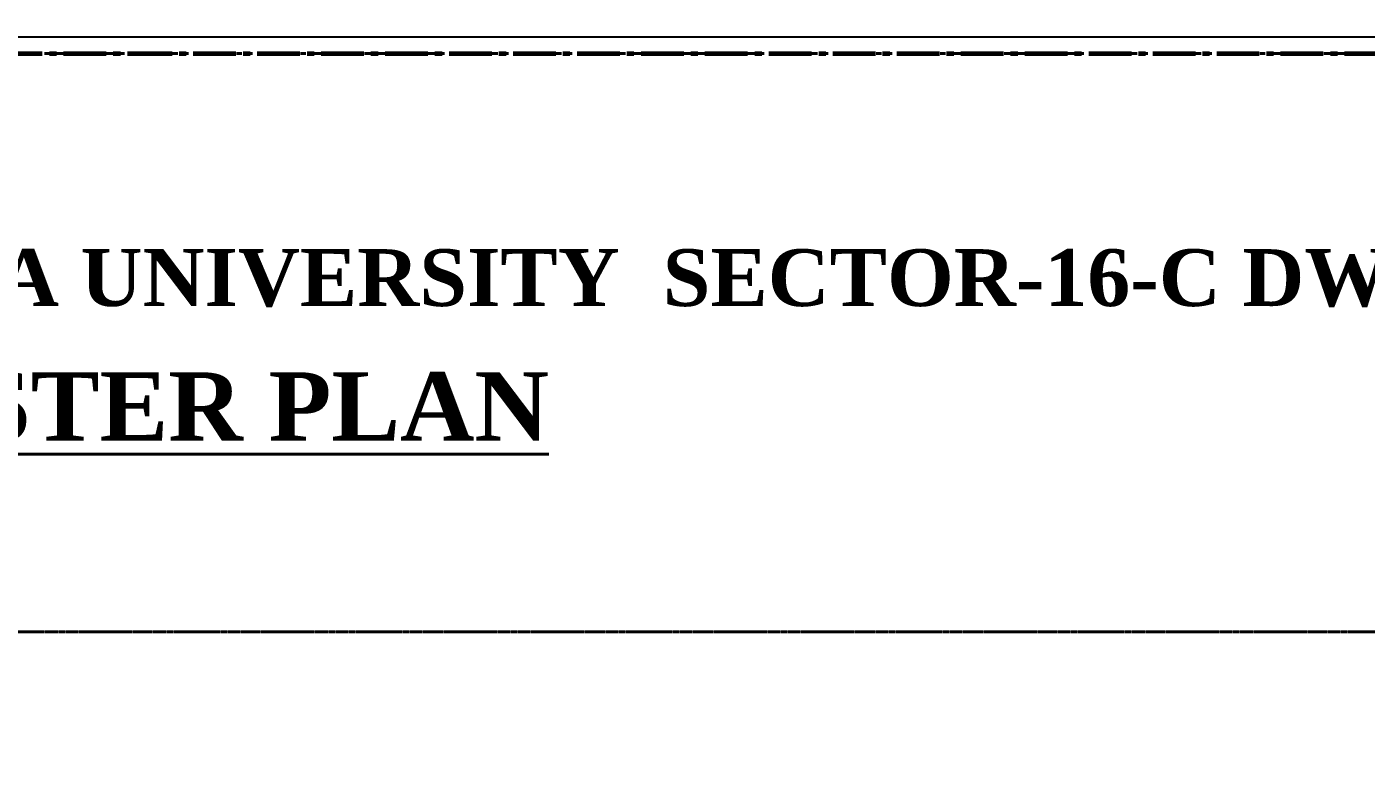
# Model space of a CAD drawing. Header units: inches. Extents: x 5542223 to 12533222, y 497239 to 5189502.
# Drawn here: x 6743745 to 6979341, y 1792838 to 1925645 of the extents above; entities that cross this region are included whole.
import ezdxf

# ---------------------------------------------------------------- set-up
doc = ezdxf.new("R2010")
doc.units = ezdxf.units.IN
doc.header["$MEASUREMENT"] = 0
doc.linetypes.add('CENTER2', pattern=[1.125, 0.75, -0.125, 0.125, -0.125])
doc.linetypes.add('PHANTOM2', pattern=[1.25, 0.625, -0.125, 0.125, -0.125, 0.125, -0.125])
doc.layers.get('0').update_dxf_attribs({"color": 1})
for name, color, linetype, lineweight in [('new site profile', 7, 'CENTER2', 60), ('Road', 7, 'Continuous', 15), ('Road_CStone', 8, 'Continuous', 15), ('ROW', 7, 'PHANTOM2', 40)]:
    doc.layers.add(name, color=color, linetype=linetype, lineweight=lineweight)
doc.styles.add('MUNISH', font='arial.ttf', dxfattribs={"height": 750})

msp = doc.modelspace()

# ---------------------------------------------------------------- linework, layer by layer
msp.add_circle((6864263.374, 1819279.277), 1322040.52)
at = {"layer": 'new site profile', "ltscale": 10000}
msp.add_lwpolyline([(6513967.133, 1920957.199), (6761787.133, 1920957.199), (7299897.133, 1920957.199)], dxfattribs=at)
at = {"layer": 'Road', "ltscale": 6000}
msp.add_line((6548497.133, 1923957.199), (7210947.129, 1923957.199), dxfattribs=at)
at = {"layer": 'Road_CStone', "ltscale": 6000}
msp.add_line((6548487.794, 1923807.199), (7210947.129, 1923807.199), dxfattribs=at)
at = {"layer": 'ROW', "ltscale": 7500}
msp.add_line((7210947.133, 1920957.199), (6441717.133, 1920957.199), dxfattribs=at)
at = {"layer": 'ROW'}
msp.add_lwpolyline([(6385948.585, 2320467.475), (7342578.163, 2320467.475), (7342578.163, 1819279.277), (6385948.585, 1819279.277)], close=True, dxfattribs=at)

# ---------------------------------------------------------------- texts
at = {"layer": 'ROW', "attachment_point": 1, "style": 'MUNISH'}
for s, insert, char_height, width in [('{\\fTimes New Roman|b1|i0|c0|p18;GURU GOBIND SINGH INDRAPRASTHA UNIVERSITY  SECTOR-16-C DWARKA NEW DELHI 110075}', (6461992.2, 1886555.167), 10000, 773869.47469), ('{\\fTimes New Roman|b1|i0|c0|p18;\\LMASTER PLAN}', (6704174.359, 1864907.678), 12000, 646934.92497)]:
    msp.add_mtext(s, dxfattribs=dict(at, insert=insert, char_height=char_height, width=width))

doc.saveas('drawing.dxf')
